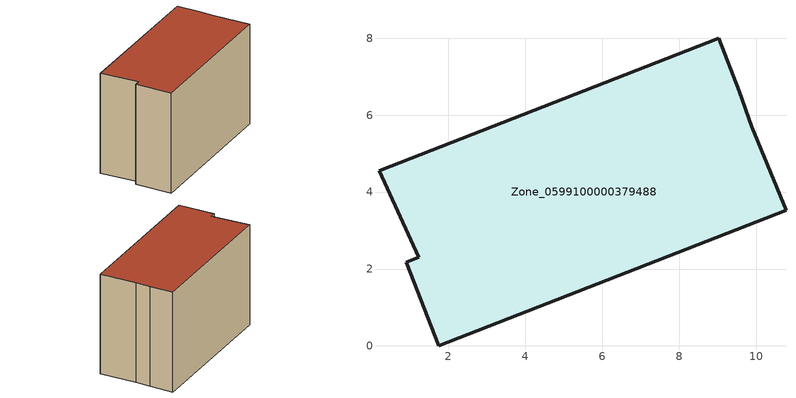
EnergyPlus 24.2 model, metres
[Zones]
Zone_0599100000379488
 floor ground (C_G): 9.57,6.62 9.89,5.7 10.78,3.53 1.75,0 0.9,2.18 1.22,2.3 0.21,4.56 9.02,8.01 z0
 wall outside (C_F): 9.57,6.62 9.02,8.01 0.21,4.56 1.22,2.3 0.9,2.18 1.75,0 10.78,3.53 9.89,5.7 9.57,6.62 z0:6.57
 roof outside (C_R): 9.89,5.7 9.57,6.62 9.02,8.01 0.21,4.56 1.22,2.3 0.9,2.18 1.75,0 10.78,3.53 z6.57
[BUILDING]
Pand.0599100000379488: North Axis=0; Terrain=City; Loads Convergence Tolerance Value=0.04; Temperature Convergence Tolerance Value=0.4; Solar Distribution=FullExterior; Maximum Number of Warmup Days=25; Minimum Number of Warmup Days=1
[Site:Location]
Rotterdam.The.Hague.AP_ZH_NLD Design_Conditions: Latitude=51.96; Longitude=4.45; Time Zone=1; Elevation=-4.5
[SITE:GROUNDTEMPERATURE:BUILDINGSURFACE]
18, 18, 18, 18, 18, 18, 18, 18, 18, 18, 18, 18
[MATERIAL] Thermal Absorptance=0.9; Solar Absorptance=0.7; Visible Absorptance=0.7
Name | Roughness | Thickness | Conductivity | Density | Specific Heat
G.TI.1992-2005 | MediumSmooth | 0.15 | 0.06 | 540 | 1210
F.TI.1992-2005 | Rough | 0.3 | 0.12 | 1920 | 840
R.TI.1992-2005 | MediumRough | 0.2 | 0.08 | 1500 | 1000
[CONSTRUCTION]
C_G: G.TI.1992-2005
C_F: F.TI.1992-2005
C_R: R.TI.1992-2005
[ZONE]
Zone_0599100000379488: Type=1; Multiplier=1; Ceiling Height=Autocalculate; Volume=Autocalculate; Floor Area=autocalculate; Part of Total Floor Area=Yes
[ZONEINFILTRATION:DESIGNFLOWRATE]
Infil_Zone_0599100000379488: Zone or ZoneList or Space or SpaceList=Zone_0599100000379488; Schedule=AlwaysOn; Design Flow Rate Calculation Method=Flow/Area; Flow Rate per Floor Area=0.0015; Constant Term Coefficient=1; Temperature Term Coefficient=0; Velocity Term Coefficient=0; Velocity Squared Term Coefficient=0
[HVACTEMPLATE:ZONE:IDEALLOADSAIRSYSTEM]
Zone_0599100000379488: Maximum Heating Supply Air Temperature=50; Minimum Cooling Supply Air Temperature=13; Maximum Heating Supply Air Humidity Ratio=0.0156; Minimum Cooling Supply Air Humidity Ratio=0.0077; Heating Limit=NoLimit; Cooling Limit=NoLimit; Dehumidification Control Type=ConstantSensibleHeatRatio; Cooling Sensible Heat Ratio=0.7; Dehumidification Setpoint=60; Humidification Control Type=None; Humidification Setpoint=30; Outdoor Air Method=None; Outdoor Air Flow Rate per Person=0.00944; Outdoor Air Flow Rate per Zone Floor Area=0; Outdoor Air Flow Rate per Zone=0; Demand Controlled Ventilation Type=None; Outdoor Air Economizer Type=NoEconomizer; Heat Recovery Type=None; Sensible Heat Recovery Effectiveness=0.7; Latent Heat Recovery Effectiveness=0.65
[ZONECONTROL:THERMOSTAT]
ThermostatControl_Zone_0599100000379488: Zone or ZoneList=Zone_0599100000379488; Control Type Schedule=DualSetpointControlType; Control 1=Thermostat_Zone_0599100000379488; Temperature Difference Between Cutout And Setpoint=0
[THERMOSTATSETPOINT:DUALSETPOINT]
Thermostat_Zone_0599100000379488: Heating Setpoint Temperature Schedule=HeatingSetpoint_Zone_0599100000379488; Cooling Setpoint Temperature Schedule=CoolingSetpoint_Zone_0599100000379488
[SCHEDULE:COMPACT]
HeatingSetpoint_Zone_0599100000379488: Through: 12/31, For: AllDays, Until: 24:00, 21
CoolingSetpoint_Zone_0599100000379488: Through: 12/31, For: AllDays, Until: 24:00, 24
DualSetpointControlType: Through: 12/31, For: AllDays, Until: 24:00, 4
AlwaysOn: Through: 12/31, For: AllDays, Until: 24:00, 1
